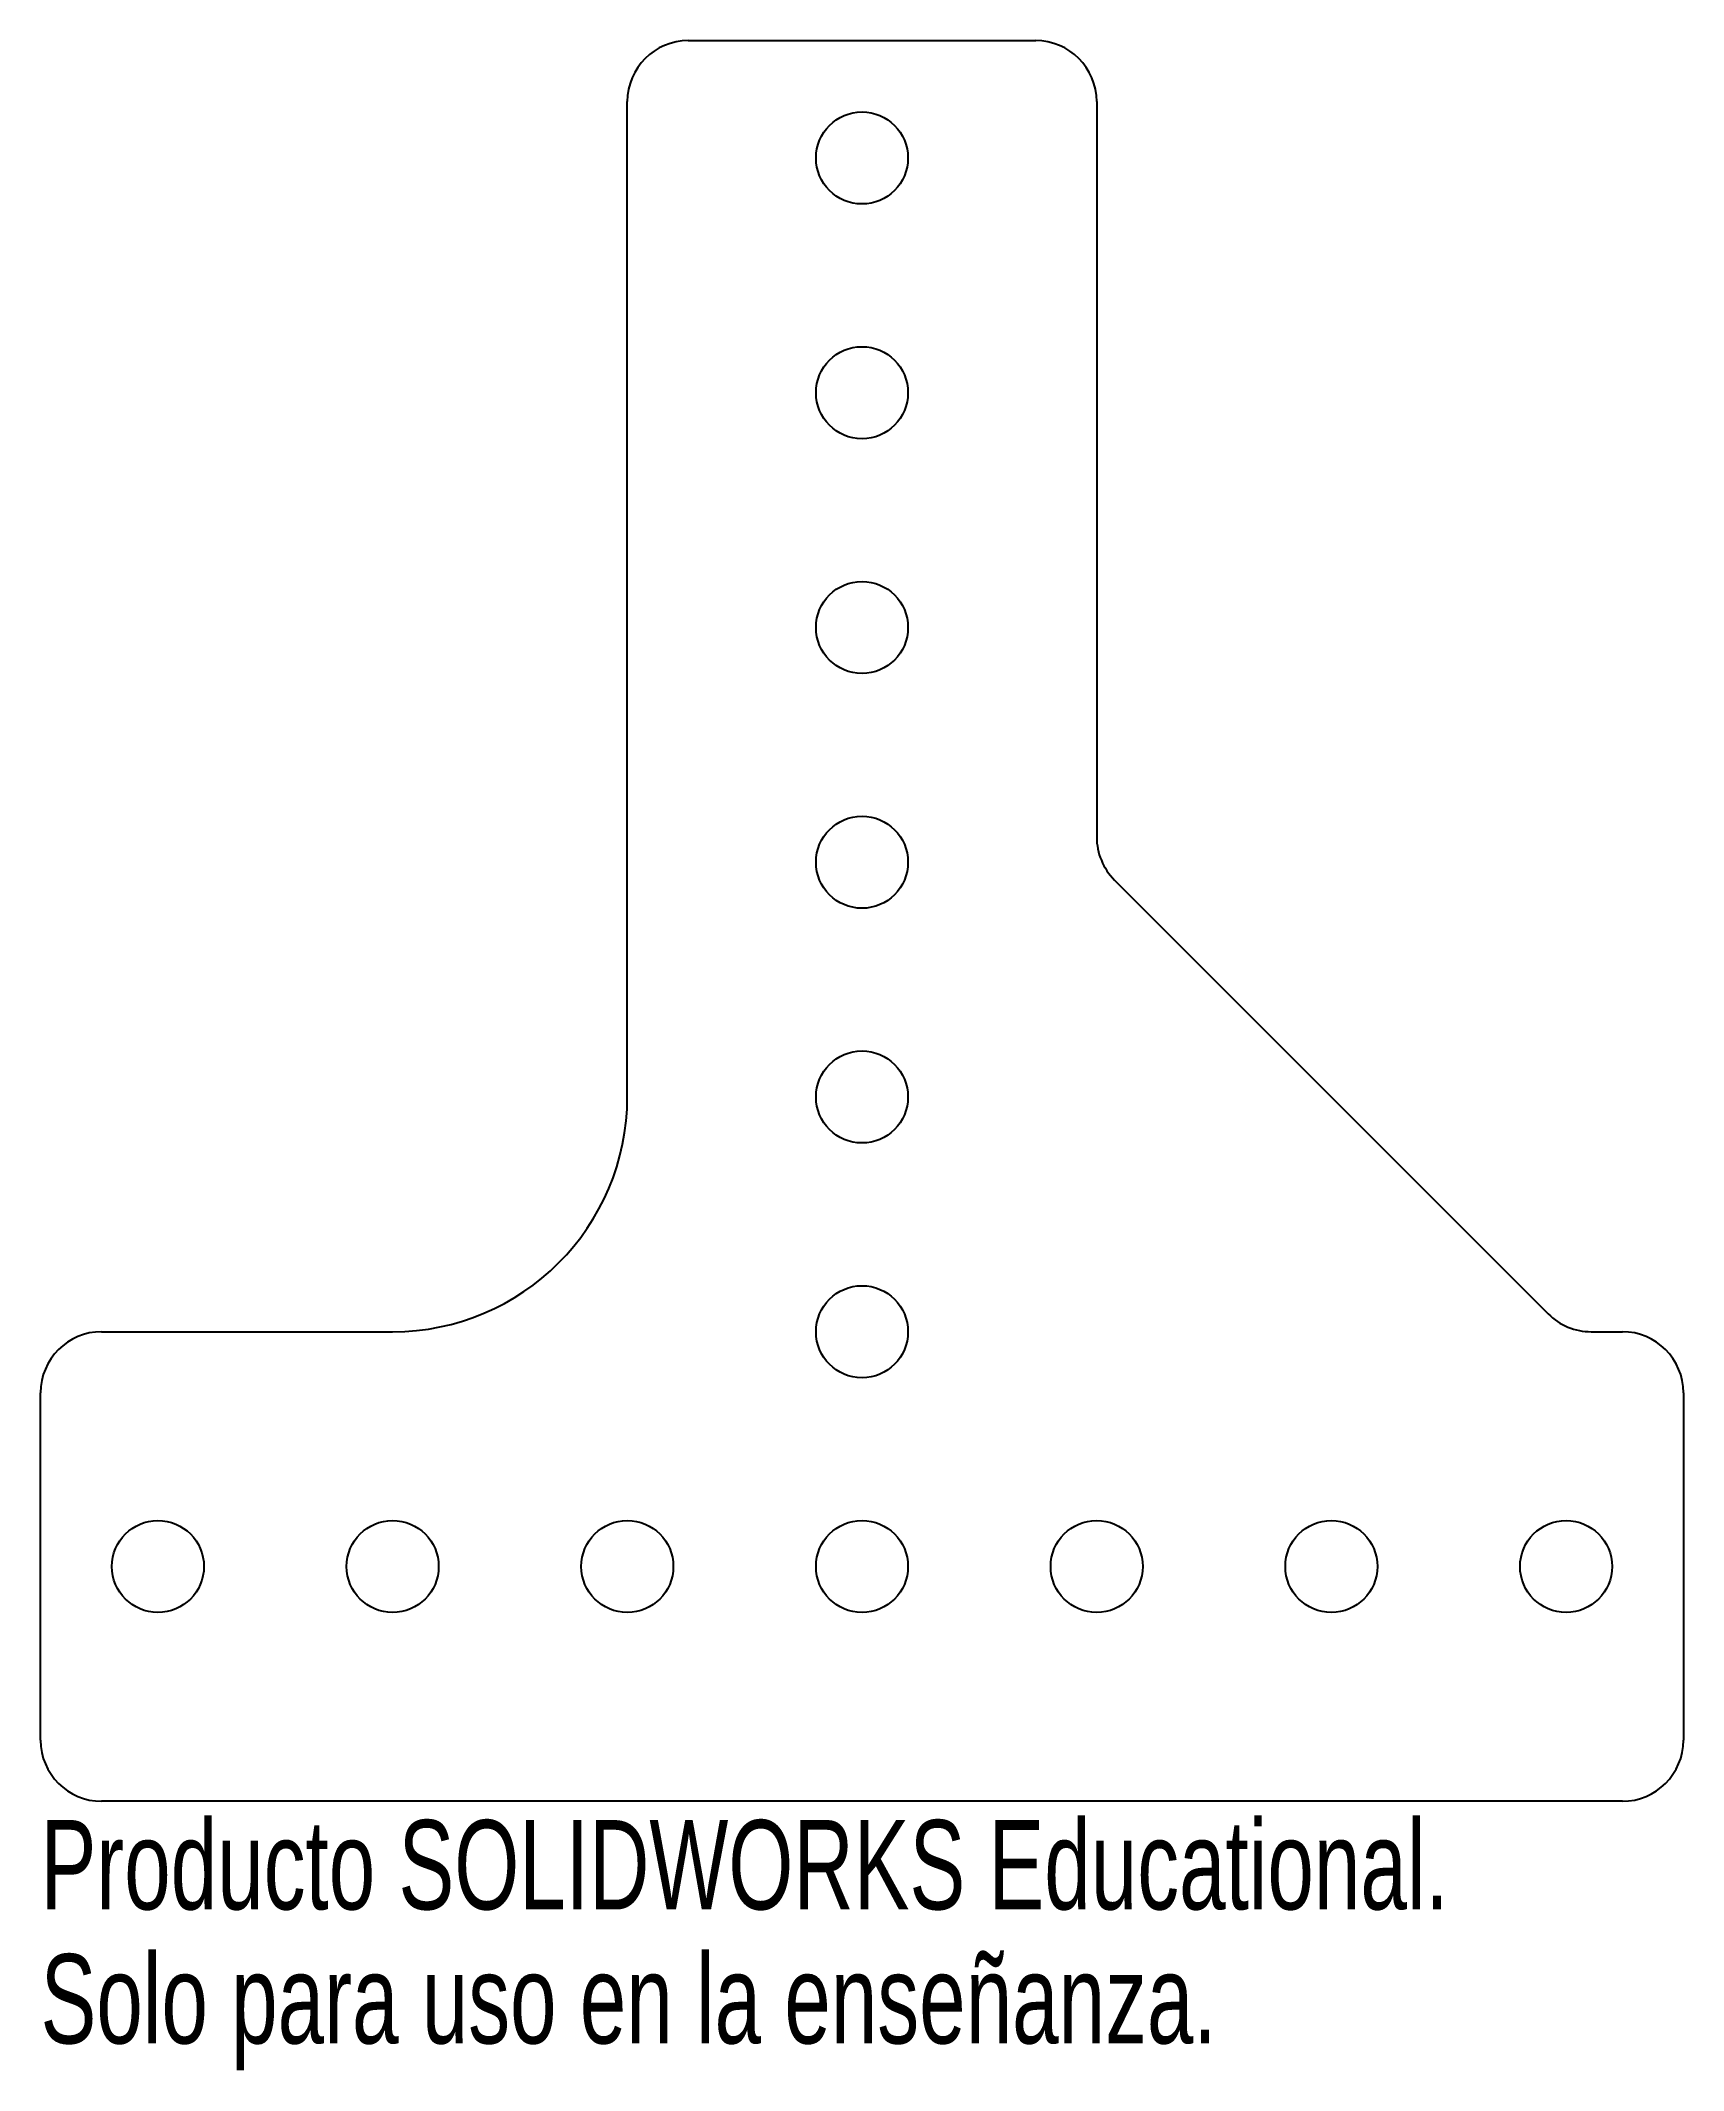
# Model space of a CAD drawing. Header units: inches. Extents: x -10 to -6.5, y -13.57 to -9.25.
import ezdxf

# ---------------------------------------------------------------- set-up
doc = ezdxf.new("R2010")
doc.units = ezdxf.units.IN
doc.header["$MEASUREMENT"] = 0
doc.styles.add('SLDTEXTSTYLE0', font='TXT', dxfattribs={"width": 0.7})

msp = doc.modelspace()

# ---------------------------------------------------------------- linework, layer by layer
at = {"color": 7, "linetype": 'Continuous', "lineweight": 25}
for p, q in [((-8.62, -9.25), (-7.88, -9.25)), ((-8.75, -11.5), (-8.75, -9.38)), ((-7.75, -9.38), (-7.75, -10.9462)), ((-7.7119, -11.0381), (-6.7881, -11.9619)), ((-9.87, -12), (-9.25, -12)), ((-6.6962, -12), (-6.63, -12)), ((-10, -12.87), (-10, -12.13)), ((-6.5, -12.13), (-6.5, -12.87)), ((-6.63, -13), (-9.87, -13))]:
    msp.add_line(p, q, dxfattribs=at)
for centre in [(-8.25, -9.5), (-8.25, -10), (-8.25, -10.5), (-8.25, -11), (-8.25, -11.5), (-8.25, -12), (-9.75, -12.5), (-9.25, -12.5), (-8.75, -12.5), (-8.25, -12.5), (-7.75, -12.5), (-7.25, -12.5), (-6.75, -12.5)]:
    msp.add_circle(centre, 0.098, dxfattribs=at)
for centre, radius, start, end in [((-8.62, -9.38), 0.13, 90, 180), ((-7.88, -9.38), 0.13, 0, 90), ((-7.62, -10.9462), 0.13, 180, 225), ((-9.25, -11.5), 0.5, 270, 0), ((-6.6962, -11.87), 0.13, 225, 270), ((-9.87, -12.13), 0.13, 90, 180), ((-6.63, -12.13), 0.13, 0, 90), ((-9.87, -12.87), 0.13, 180, 270), ((-6.63, -12.87), 0.13, 270, 0)]:
    msp.add_arc(centre, radius, start, end, dxfattribs=at)

# ---------------------------------------------------------------- texts
at = {"color": 7, "linetype": 'Continuous', "char_height": 0.1903, "attachment_point": 1, "style": 'SLDTEXTSTYLE0'}
for s, insert in [('Producto SOLIDWORKS Educational.', (-10, -13.0401)), ('Solo para uso en la enseñanza.', (-10, -13.3256))]:
    msp.add_mtext(s, dxfattribs=dict(at, insert=insert))

doc.saveas('drawing.dxf')
